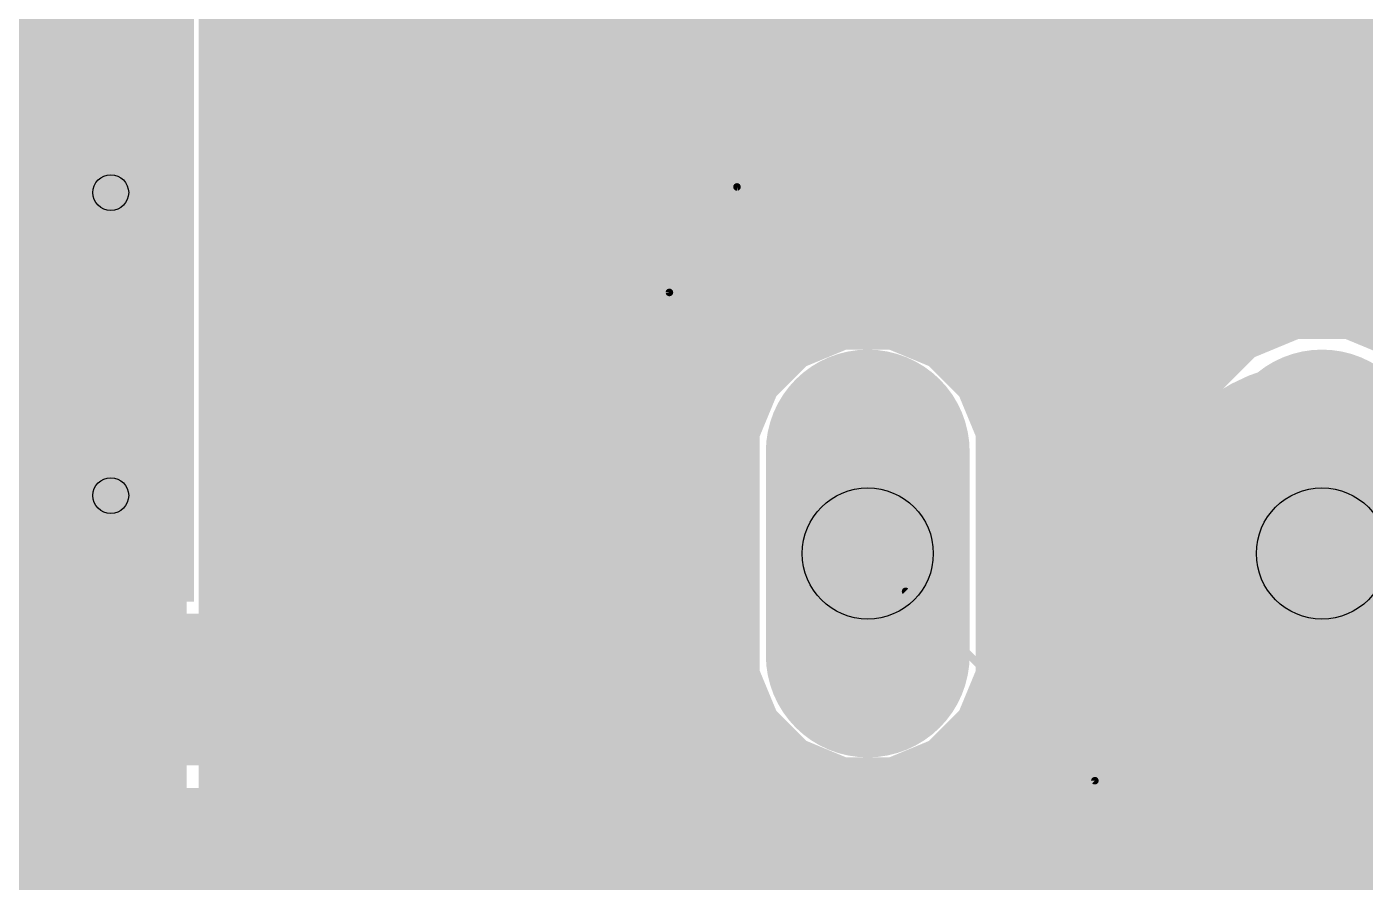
# Model space of a CAD drawing. Extents: x 0 to 10.8, y 0 to 6.1.
# Drawn here: x 8.835 to 9.719, y 2.938 to 3.502 of the extents above; entities that cross this region are included whole.
import ezdxf

# ---------------------------------------------------------------- set-up
doc = ezdxf.new("R2010")
doc.units = 0
for name, color, linetype in [('1', 22, 'CONTINUOUS'), ('116', 253, 'CONTINUOUS'), ('16', 175, 'CONTINUOUS'), ('17', 82, 'CONTINUOUS'), ('18', 82, 'CONTINUOUS'), ('21', 253, 'CONTINUOUS'), ('29', 253, 'CONTINUOUS'), ('30', 253, 'CONTINUOUS'), ('44', 253, 'CONTINUOUS')]:
    doc.layers.add(name, color=color, linetype=linetype)

# ---------------------------------------------------------------- blocks, each defined once
blk = doc.blocks.new('RECT')
blk.add_solid([(-0.5, -0.5), (0.5, -0.5), (-0.5, 0.5), (0.5, 0.5)])
blk = doc.blocks.new('LONGP100')
at = {"const_width": 1}
blk.add_lwpolyline([(-0.5, 0), (0.5, 0)], dxfattribs=at)
at = {"const_width": 0.5}
for points in [[(-0.5, 0.25, 1), (-0.5, -0.25)], [(0.5, -0.25, 1), (0.5, 0.25)]]:
    blk.add_lwpolyline(points, format="xyb", dxfattribs=at)
blk = doc.blocks.new('SQUAREV')
blk.add_solid([(-0.5, -0.5), (0.5, -0.5), (-0.5, 0.5), (0.5, 0.5)])

msp = doc.modelspace()

# ---------------------------------------------------------------- linework, layer by layer
at = {"layer": '1'}
for points, const_width in [([(8.961043, 3.116228), (8.961043, 3.634484)], 0.016), ([(8.961043, 3.504), (10.754087, 3.504)], 0.016), ([(8.961043, 3.488), (10.754087, 3.488)], 0.016), ([(8.961043, 3.472), (10.754087, 3.472)], 0.016), ([(8.961043, 3.456), (10.754087, 3.456)], 0.016), ([(8.961043, 3.44), (10.754087, 3.44)], 0.016), ([(8.961043, 3.424), (10.754087, 3.424)], 0.016), ([(8.961043, 3.408), (10.754087, 3.408)], 0.016), ([(8.961043, 3.392), (10.754087, 3.392)], 0.016), ([(8.961043, 3.376), (10.754087, 3.376)], 0.016), ([(8.961043, 3.36), (10.754087, 3.36)], 0.016), ([(8.961043, 3.344), (10.754087, 3.344)], 0.016), ([(8.961043, 3.328), (10.754087, 3.328)], 0.016), ([(8.961043, 3.312), (10.754087, 3.312)], 0.016), ([(9.670232, 3.304618), (9.632083, 3.294398)], 0.016), ([(9.709732, 3.304618), (9.670232, 3.304618)], 0.016), ([(9.747882, 3.294398), (9.709732, 3.304618)], 0.016), ([(8.961043, 3.296), (9.371232, 3.296)], 0.016), ([(9.374205, 3.297232), (9.345059, 3.285157)], 0.016), ([(9.40576, 3.297232), (9.374205, 3.297232)], 0.016), ([(9.434906, 3.285157), (9.40576, 3.297232)], 0.016), ([(9.408736, 3.296), (9.638067, 3.296)], 0.016), ([(9.632083, 3.294398), (9.597882, 3.27465)], 0.016), ([(9.345059, 3.285157), (9.322752, 3.26285)], 0.016), ([(9.457213, 3.26285), (9.434906, 3.285157)], 0.016), ([(8.961043, 3.28), (9.339902, 3.28)], 0.016), ([(9.440063, 3.28), (9.60715, 3.28)], 0.016), ([(9.597882, 3.27465), (9.569953, 3.24672)], 0.016), ([(9.689984, 2.872858), (9.689984, 3.154622)], 0.254), ([(8.961043, 3.264), (9.323902, 3.264)], 0.016), ([(9.456063, 3.264), (9.587232, 3.264)], 0.016), ([(9.322752, 3.26285), (9.310677, 3.233705)], 0.016), ([(9.469287, 3.233705), (9.457213, 3.26285)], 0.016), ([(8.961043, 3.248), (9.316602, 3.248)], 0.016), ([(9.463366, 3.248), (9.571232, 3.248)], 0.016), ([(9.569953, 3.24672), (9.550205, 3.21252)], 0.016), ([(8.961043, 3.232), (9.310677, 3.232)], 0.016), ([(9.310677, 3.233705), (9.310677, 3.075535)], 0.016), ([(9.469287, 3.075535), (9.469287, 3.233705)], 0.016), ([(9.469287, 3.232), (9.561457, 3.232)], 0.016), ([(8.961043, 3.216), (9.310677, 3.216)], 0.016), ([(9.469287, 3.216), (9.552217, 3.216)], 0.016), ([(9.550205, 3.21252), (9.539984, 3.17437)], 0.016), ([(8.961043, 3.2), (9.310677, 3.2)], 0.016), ([(9.469287, 3.2), (9.546854, 3.2)], 0.016), ([(8.961043, 3.184), (9.310677, 3.184)], 0.016), ([(9.469287, 3.184), (9.542567, 3.184)], 0.016), ([(8.961043, 3.168), (9.310677, 3.168)], 0.016), ([(9.469287, 3.168), (9.539984, 3.168)], 0.016), ([(9.539984, 3.17437), (9.539984, 3.022854)], 0.016), ([(8.961043, 3.152), (9.310677, 3.152)], 0.016), ([(9.469287, 3.152), (9.539984, 3.152)], 0.016), ([(8.961043, 3.136), (9.310677, 3.136)], 0.016), ([(9.469287, 3.136), (9.539984, 3.136)], 0.016), ([(8.951673, 3.106858), (8.961043, 3.116228)], 0.016), ([(8.961043, 3.12), (9.310677, 3.12)], 0.016), ([(9.469287, 3.12), (9.539984, 3.12)], 0.016), ([(7.736839, 3.104), (9.310677, 3.104)], 0.016), ([(8.193417, 3.106858), (8.951673, 3.106858)], 0.016), ([(9.469287, 3.104), (9.539984, 3.104)], 0.016), ([(7.736839, 3.088), (9.310677, 3.088)], 0.016), ([(9.469287, 3.088), (9.539984, 3.088)], 0.016), ([(7.736839, 3.072), (9.312142, 3.072)], 0.016), ([(9.310677, 3.075535), (9.322752, 3.04639)], 0.016), ([(9.457213, 3.04639), (9.469287, 3.075535)], 0.016), ([(9.467819, 3.072), (9.539984, 3.072)], 0.016), ([(7.612055, 3.056), (9.318768, 3.056)], 0.016), ([(9.461193, 3.056), (9.539984, 3.056)], 0.016), ([(9.322752, 3.04639), (9.345059, 3.024083)], 0.016), ([(9.434906, 3.024083), (9.457213, 3.04639)], 0.016), ([(7.596055, 3.04), (9.329142, 3.04)], 0.016), ([(9.450823, 3.04), (9.539984, 3.04)], 0.016), ([(7.580055, 3.024), (9.345256, 3.024)], 0.016), ([(9.348028, 3.022854), (8.640295, 3.022854)], 0.016), ([(9.345059, 3.024083), (9.348028, 3.022854)], 0.016), ([(9.431937, 3.022854), (9.434906, 3.024083)], 0.016), ([(9.539984, 3.022854), (9.431937, 3.022854)], 0.016), ([(9.434705, 3.024), (9.539984, 3.024)], 0.016), ([(8.660047, 2.872858), (9.689984, 2.872858)], 0.254)]:
    msp.add_lwpolyline(points, dxfattribs=dict(at, const_width=const_width))
for points, const_width in [([(8.961043, 3.508, 1), (8.961043, 3.5)], 0.008), ([(8.961043, 3.492, 1), (8.961043, 3.484)], 0.008), ([(8.961043, 3.476, 1), (8.961043, 3.468)], 0.008), ([(8.961043, 3.46, 1), (8.961043, 3.452)], 0.008), ([(8.961043, 3.444, 1), (8.961043, 3.436)], 0.008), ([(8.961043, 3.428, 1), (8.961043, 3.42)], 0.008), ([(8.961043, 3.412, 1), (8.961043, 3.404)], 0.008), ([(8.961043, 3.396, 1), (8.961043, 3.388)], 0.008), ([(8.961043, 3.38, 1), (8.961043, 3.372)], 0.008), ([(8.961043, 3.364, 1), (8.961043, 3.356)], 0.008), ([(8.961043, 3.348, 1), (8.961043, 3.34)], 0.008), ([(8.961043, 3.332, 1), (8.961043, 3.324)], 0.008), ([(8.961043, 3.316, 1), (8.961043, 3.308)], 0.008), ([(9.670232, 3.308618, 1), (9.670232, 3.300618)], 0.008), ([(9.671267, 3.300754, 1), (9.669197, 3.308482)], 0.008), ([(9.710767, 3.308482, 1), (9.708697, 3.300754)], 0.008), ([(9.709732, 3.300618, 1), (9.709732, 3.308618)], 0.008), ([(8.961043, 3.3, 1), (8.961043, 3.292)], 0.008), ([(9.374205, 3.301232, 1), (9.374205, 3.293232)], 0.008), ([(9.371232, 3.292, 1), (9.371232, 3.3)], 0.008), ([(9.375736, 3.293537, 1), (9.372674, 3.300928)], 0.008), ([(9.407291, 3.300928, 1), (9.404229, 3.293537)], 0.008), ([(9.408736, 3.3, 1), (9.408736, 3.292)], 0.008), ([(9.40576, 3.293232, 1), (9.40576, 3.301232)], 0.008), ([(9.631048, 3.298261, 1), (9.633118, 3.290534)], 0.008), ([(9.634083, 3.290934, 1), (9.630083, 3.297862)], 0.008), ([(9.638067, 3.292, 1), (9.638067, 3.3)], 0.008), ([(9.343528, 3.288853, 1), (9.34659, 3.281462)], 0.008), ([(9.347887, 3.282329, 1), (9.342231, 3.287986)], 0.008), ([(9.437734, 3.287986, 1), (9.432077, 3.282329)], 0.008), ([(9.433375, 3.281462, 1), (9.436436, 3.288853)], 0.008), ([(8.961043, 3.284, 1), (8.961043, 3.276)], 0.008), ([(9.339902, 3.276, 1), (9.339902, 3.284)], 0.008), ([(9.440063, 3.284, 1), (9.440063, 3.276)], 0.008), ([(9.753484, 3.154622, 1), (9.626484, 3.154622)], 0.127), ([(9.595882, 3.278114, 1), (9.599882, 3.271186)], 0.008), ([(9.60071, 3.271821, 1), (9.595053, 3.277478)], 0.008), ([(9.60715, 3.276, 1), (9.60715, 3.284)], 0.008), ([(8.961043, 3.268, 1), (8.961043, 3.26)], 0.008), ([(9.323902, 3.26, 1), (9.323902, 3.268)], 0.008), ([(9.456063, 3.268, 1), (9.456063, 3.26)], 0.008), ([(9.587232, 3.26, 1), (9.587232, 3.268)], 0.008), ([(9.319924, 3.265679, 1), (9.32558, 3.260022)], 0.008), ([(9.326447, 3.261319, 1), (9.319057, 3.264381)], 0.008), ([(9.460908, 3.264381, 1), (9.453517, 3.261319)], 0.008), ([(9.454384, 3.260022, 1), (9.460041, 3.265679)], 0.008), ([(8.961043, 3.252, 1), (8.961043, 3.244)], 0.008), ([(9.316602, 3.244, 1), (9.316602, 3.252)], 0.008), ([(9.463366, 3.252, 1), (9.463366, 3.244)], 0.008), ([(9.567124, 3.249549, 1), (9.572781, 3.243892)], 0.008), ([(9.573417, 3.24472, 1), (9.566489, 3.248721)], 0.008), ([(9.571232, 3.244, 1), (9.571232, 3.252)], 0.008), ([(8.961043, 3.236, 1), (8.961043, 3.228)], 0.008), ([(9.314677, 3.233705, 1), (9.306677, 3.233705)], 0.008), ([(9.306982, 3.235236, 1), (9.314373, 3.232174)], 0.008), ([(9.310677, 3.228, 1), (9.310677, 3.236)], 0.008), ([(9.473287, 3.233705, 1), (9.465287, 3.233705)], 0.008), ([(9.469287, 3.236, 1), (9.469287, 3.228)], 0.008), ([(9.465592, 3.232174, 1), (9.472983, 3.235236)], 0.008), ([(9.561457, 3.228, 1), (9.561457, 3.236)], 0.008), ([(8.961043, 3.22, 1), (8.961043, 3.212)], 0.008), ([(9.310677, 3.212, 1), (9.310677, 3.22)], 0.008), ([(9.469287, 3.22, 1), (9.469287, 3.212)], 0.008), ([(9.546741, 3.21452, 1), (9.553669, 3.21052)], 0.008), ([(9.554068, 3.211485, 1), (9.546341, 3.213555)], 0.008), ([(9.552217, 3.212, 1), (9.552217, 3.22)], 0.008), ([(8.961043, 3.204, 1), (8.961043, 3.196)], 0.008), ([(9.310677, 3.196, 1), (9.310677, 3.204)], 0.008), ([(9.469287, 3.204, 1), (9.469287, 3.196)], 0.008), ([(9.546854, 3.196, 1), (9.546854, 3.204)], 0.008), ([(8.961043, 3.188, 1), (8.961043, 3.18)], 0.008), ([(9.310677, 3.18, 1), (9.310677, 3.188)], 0.008), ([(9.469287, 3.188, 1), (9.469287, 3.18)], 0.008), ([(9.542567, 3.18, 1), (9.542567, 3.188)], 0.008), ([(8.961043, 3.172, 1), (8.961043, 3.164)], 0.008), ([(9.310677, 3.164, 1), (9.310677, 3.172)], 0.008), ([(9.469287, 3.172, 1), (9.469287, 3.164)], 0.008), ([(9.543984, 3.17437, 1), (9.535984, 3.17437)], 0.008), ([(9.536121, 3.175405, 1), (9.543848, 3.173335)], 0.008), ([(9.539984, 3.164, 1), (9.539984, 3.172)], 0.008), ([(8.961043, 3.156, 1), (8.961043, 3.148)], 0.008), ([(9.310677, 3.148, 1), (9.310677, 3.156)], 0.008), ([(9.469287, 3.156, 1), (9.469287, 3.148)], 0.008), ([(9.539984, 3.148, 1), (9.539984, 3.156)], 0.008), ([(8.961043, 3.14, 1), (8.961043, 3.132)], 0.008), ([(9.310677, 3.132, 1), (9.310677, 3.14)], 0.008), ([(9.469287, 3.14, 1), (9.469287, 3.132)], 0.008), ([(9.539984, 3.132, 1), (9.539984, 3.14)], 0.008), ([(8.961043, 3.124, 1), (8.961043, 3.116)], 0.008), ([(8.963872, 3.1134, 1), (8.958215, 3.119057)], 0.008), ([(9.310677, 3.116, 1), (9.310677, 3.124)], 0.008), ([(9.469287, 3.124, 1), (9.469287, 3.116)], 0.008), ([(9.539984, 3.116, 1), (9.539984, 3.124)], 0.008), ([(8.948845, 3.109687, 1), (8.954502, 3.10403)], 0.008), ([(8.951673, 3.102858, 1), (8.951673, 3.110858)], 0.008), ([(8.957043, 3.116228, 1), (8.965043, 3.116228)], 0.008), ([(9.310677, 3.1, 1), (9.310677, 3.108)], 0.008), ([(9.469287, 3.108, 1), (9.469287, 3.1)], 0.008), ([(9.539984, 3.1, 1), (9.539984, 3.108)], 0.008), ([(9.310677, 3.084, 1), (9.310677, 3.092)], 0.008), ([(9.469287, 3.092, 1), (9.469287, 3.084)], 0.008), ([(9.539984, 3.084, 1), (9.539984, 3.092)], 0.008), ([(9.314373, 3.077066, 1), (9.306982, 3.074004)], 0.008), ([(9.306677, 3.075535, 1), (9.314677, 3.075535)], 0.008), ([(9.312142, 3.068, 1), (9.312142, 3.076)], 0.008), ([(9.467819, 3.076, 1), (9.467819, 3.068)], 0.008), ([(9.465287, 3.075535, 1), (9.473287, 3.075535)], 0.008), ([(9.472983, 3.074004, 1), (9.465592, 3.077066)], 0.008), ([(9.539984, 3.068, 1), (9.539984, 3.076)], 0.008), ([(9.318768, 3.052, 1), (9.318768, 3.06)], 0.008), ([(9.461193, 3.06, 1), (9.461193, 3.052)], 0.008), ([(9.539984, 3.052, 1), (9.539984, 3.06)], 0.008), ([(9.32558, 3.049218, 1), (9.319924, 3.043561)], 0.008), ([(9.319057, 3.044859, 1), (9.326447, 3.047921)], 0.008), ([(9.453517, 3.047921, 1), (9.460908, 3.044859)], 0.008), ([(9.460041, 3.043561, 1), (9.454384, 3.049218)], 0.008), ([(9.329142, 3.036, 1), (9.329142, 3.044)], 0.008), ([(9.450823, 3.044, 1), (9.450823, 3.036)], 0.008), ([(9.539984, 3.036, 1), (9.539984, 3.044)], 0.008), ([(9.346588, 3.027779, 1), (9.34353, 3.020387)], 0.008), ([(9.342231, 3.021254, 1), (9.347887, 3.026911)], 0.008), ([(9.345256, 3.02, 1), (9.345256, 3.028)], 0.008), ([(9.346498, 3.019158, 1), (9.349557, 3.02655)], 0.008), ([(9.348028, 3.018854, 1), (9.348028, 3.026854)], 0.008), ([(9.431937, 3.026854, 1), (9.431937, 3.018854)], 0.008), ([(9.430408, 3.02655, 1), (9.433466, 3.019158)], 0.008), ([(9.434705, 3.028, 1), (9.434705, 3.02)], 0.008), ([(9.432077, 3.026911, 1), (9.437734, 3.021254)], 0.008), ([(9.436435, 3.020387, 1), (9.433376, 3.027779)], 0.008), ([(9.535984, 3.022854, 1), (9.543984, 3.022854)], 0.008), ([(9.539984, 3.02, 1), (9.539984, 3.028)], 0.008), ([(9.539984, 3.018854, 1), (9.539984, 3.026854)], 0.008), ([(9.689984, 2.809358, 1), (9.689984, 2.936358)], 0.127)]:
    msp.add_lwpolyline(points, format="xyb", dxfattribs=dict(at, const_width=const_width))
at = {"layer": '116'}
for points, const_width in [([(8.890039, 3.383031, 1), (8.890039, 3.402717, 1), (8.890039, 3.383031)], 0.007874), ([(8.890039, 3.183031, 1), (8.890039, 3.202717, 1), (8.890039, 3.183031)], 0.007874), ([(9.39, 3.129016, 1), (9.39, 3.180197, 1), (9.39, 3.129016)], 0.03937), ([(9.69, 3.129016, 1), (9.69, 3.180197, 1), (9.69, 3.129016)], 0.03937)]:
    msp.add_lwpolyline(points, format="xyb", dxfattribs=dict(at, const_width=const_width))
at = {"layer": '16', "const_width": 0.016}
for points in [[(8.956043, 2.956228), (8.956043, 3.639484)], [(8.956043, 3.504), (9.756299, 3.504)], [(8.956043, 3.488), (9.772299, 3.488)], [(8.956043, 3.472), (9.788299, 3.472)], [(8.956043, 3.456), (9.804299, 3.456)], [(8.956043, 3.44), (9.820299, 3.44)], [(8.956043, 3.424), (9.836299, 3.424)], [(8.956043, 3.408), (9.852299, 3.408)], [(8.956043, 3.392), (9.868299, 3.392)], [(8.956043, 3.376), (9.884299, 3.376)], [(8.956043, 3.36), (9.900299, 3.36)], [(8.956043, 3.344), (9.916299, 3.344)], [(8.956043, 3.328), (9.932299, 3.328)], [(8.956043, 3.312), (9.948299, 3.312)], [(9.672815, 3.304232), (9.641094, 3.291094)], [(9.70715, 3.304232), (9.672815, 3.304232)], [(9.73887, 3.291094), (9.70715, 3.304232)], [(8.956043, 3.296), (9.371232, 3.296)], [(9.374205, 3.297232), (9.345059, 3.285157)], [(9.40576, 3.297232), (9.374205, 3.297232)], [(9.434906, 3.285157), (9.40576, 3.297232)], [(9.408736, 3.296), (9.652941, 3.296)], [(9.641094, 3.291094), (9.616815, 3.266815)], [(9.345059, 3.285157), (9.322752, 3.26285)], [(9.457213, 3.26285), (9.434906, 3.285157)], [(8.956043, 3.28), (9.339902, 3.28)], [(9.440063, 3.28), (9.63, 3.28)], [(8.956043, 3.264), (9.323902, 3.264)], [(9.456063, 3.264), (9.61565, 3.264)], [(9.616815, 3.266815), (9.603677, 3.235094)], [(9.322752, 3.26285), (9.310677, 3.233705)], [(9.469287, 3.233705), (9.457213, 3.26285)], [(8.956043, 3.248), (9.316602, 3.248)], [(9.463366, 3.248), (9.609024, 3.248)], [(8.956043, 3.232), (9.310677, 3.232)], [(9.310677, 3.233705), (9.310677, 3.075535)], [(9.469287, 3.075535), (9.469287, 3.233705)], [(9.469287, 3.232), (9.603677, 3.232)], [(9.603677, 3.235094), (9.603677, 3.074146)], [(8.956043, 3.216), (9.310677, 3.216)], [(9.469287, 3.216), (9.603677, 3.216)], [(8.956043, 3.2), (9.310677, 3.2)], [(9.469287, 3.2), (9.603677, 3.2)], [(8.956043, 3.184), (9.310677, 3.184)], [(9.469287, 3.184), (9.603677, 3.184)], [(8.956043, 3.168), (9.310677, 3.168)], [(9.469287, 3.168), (9.603677, 3.168)], [(8.956043, 3.152), (9.310677, 3.152)], [(9.469287, 3.152), (9.603677, 3.152)], [(8.956043, 3.136), (9.310677, 3.136)], [(9.469287, 3.136), (9.603677, 3.136)], [(8.956043, 3.12), (9.310677, 3.12)], [(9.469287, 3.12), (9.603677, 3.12)], [(8.956043, 3.104), (9.310677, 3.104)], [(9.469287, 3.104), (9.603677, 3.104)], [(8.956043, 3.088), (9.310677, 3.088)], [(9.469287, 3.088), (9.603677, 3.088)], [(8.956043, 3.072), (9.312142, 3.072)], [(9.310677, 3.075535), (9.322752, 3.04639)], [(9.457213, 3.04639), (9.469287, 3.075535)], [(9.467819, 3.072), (9.604563, 3.072)], [(9.603677, 3.074146), (9.616815, 3.042425)], [(8.956043, 3.056), (9.318768, 3.056)], [(9.461193, 3.056), (9.611189, 3.056)], [(9.322752, 3.04639), (9.345059, 3.024083)], [(9.434906, 3.024083), (9.457213, 3.04639)], [(9.616815, 3.042425), (9.641094, 3.018146)], [(8.956043, 3.04), (9.329142, 3.04)], [(9.450823, 3.04), (9.61924, 3.04)], [(8.956043, 3.024), (9.345256, 3.024)], [(9.345059, 3.024083), (9.374205, 3.012008)], [(9.40576, 3.012008), (9.434906, 3.024083)], [(9.434705, 3.024), (9.63524, 3.024)], [(9.641094, 3.018146), (9.672815, 3.005008)], [(9.70715, 3.005008), (9.73887, 3.018146)], [(8.956043, 3.008), (9.665591, 3.008)], [(9.374205, 3.012008), (9.40576, 3.012008)], [(9.71437, 3.008), (10.223984, 3.008)], [(9.672815, 3.005008), (9.70715, 3.005008)], [(8.956043, 2.992), (10.223984, 2.992)], [(8.956043, 2.976), (10.230398, 2.976)], [(8.946673, 2.946858), (8.956043, 2.956228)], [(8.956043, 2.96), (10.241268, 2.96)], [(8.193417, 2.946858), (8.946673, 2.946858)], [(7.34915, 2.944), (10.26387, 2.944)]]:
    msp.add_lwpolyline(points, dxfattribs=at)
at = {"layer": '16', "const_width": 0.008}
for points in [[(8.956043, 3.508, 1), (8.956043, 3.5)], [(8.956043, 3.492, 1), (8.956043, 3.484)], [(8.956043, 3.476, 1), (8.956043, 3.468)], [(8.956043, 3.46, 1), (8.956043, 3.452)], [(8.956043, 3.444, 1), (8.956043, 3.436)], [(8.956043, 3.428, 1), (8.956043, 3.42)], [(8.956043, 3.412, 1), (8.956043, 3.404)], [(8.956043, 3.396, 1), (8.956043, 3.388)], [(8.956043, 3.38, 1), (8.956043, 3.372)], [(8.956043, 3.364, 1), (8.956043, 3.356)], [(8.956043, 3.348, 1), (8.956043, 3.34)], [(8.956043, 3.332, 1), (8.956043, 3.324)], [(8.956043, 3.316, 1), (8.956043, 3.308)], [(9.672815, 3.308232, 1), (9.672815, 3.300232)], [(9.674346, 3.300537, 1), (9.671284, 3.307928)], [(9.70868, 3.307928, 1), (9.705619, 3.300537)], [(9.70715, 3.300232, 1), (9.70715, 3.308232)], [(8.956043, 3.3, 1), (8.956043, 3.292)], [(9.374205, 3.301232, 1), (9.374205, 3.293232)], [(9.371232, 3.292, 1), (9.371232, 3.3)], [(9.375736, 3.293537, 1), (9.372674, 3.300928)], [(9.407291, 3.300928, 1), (9.404229, 3.293537)], [(9.408736, 3.3, 1), (9.408736, 3.292)], [(9.40576, 3.293232, 1), (9.40576, 3.301232)], [(9.639564, 3.29479, 1), (9.642625, 3.287399)], [(9.643923, 3.288266, 1), (9.638266, 3.293923)], [(9.652941, 3.292, 1), (9.652941, 3.3)], [(9.343528, 3.288853, 1), (9.34659, 3.281462)], [(9.347887, 3.282329, 1), (9.342231, 3.287986)], [(9.437734, 3.287986, 1), (9.432077, 3.282329)], [(9.433375, 3.281462, 1), (9.436436, 3.288853)], [(8.956043, 3.284, 1), (8.956043, 3.276)], [(9.339902, 3.276, 1), (9.339902, 3.284)], [(9.440063, 3.284, 1), (9.440063, 3.276)], [(9.63, 3.276, 1), (9.63, 3.284)], [(8.956043, 3.268, 1), (8.956043, 3.26)], [(9.323902, 3.26, 1), (9.323902, 3.268)], [(9.456063, 3.268, 1), (9.456063, 3.26)], [(9.613987, 3.269643, 1), (9.619643, 3.263987)], [(9.620511, 3.265284, 1), (9.613119, 3.268346)], [(9.61565, 3.26, 1), (9.61565, 3.268)], [(9.319924, 3.265679, 1), (9.32558, 3.260022)], [(9.326447, 3.261319, 1), (9.319057, 3.264381)], [(9.460908, 3.264381, 1), (9.453517, 3.261319)], [(9.454384, 3.260022, 1), (9.460041, 3.265679)], [(8.956043, 3.252, 1), (8.956043, 3.244)], [(9.316602, 3.244, 1), (9.316602, 3.252)], [(9.463366, 3.252, 1), (9.463366, 3.244)], [(9.609024, 3.244, 1), (9.609024, 3.252)], [(8.956043, 3.236, 1), (8.956043, 3.228)], [(9.314677, 3.233705, 1), (9.306677, 3.233705)], [(9.306982, 3.235236, 1), (9.314373, 3.232174)], [(9.310677, 3.228, 1), (9.310677, 3.236)], [(9.473287, 3.233705, 1), (9.465287, 3.233705)], [(9.469287, 3.236, 1), (9.469287, 3.228)], [(9.465592, 3.232174, 1), (9.472983, 3.235236)], [(9.607677, 3.235094, 1), (9.599677, 3.235094)], [(9.599982, 3.236625, 1), (9.607373, 3.233564)], [(9.603677, 3.228, 1), (9.603677, 3.236)], [(8.956043, 3.22, 1), (8.956043, 3.212)], [(9.310677, 3.212, 1), (9.310677, 3.22)], [(9.469287, 3.22, 1), (9.469287, 3.212)], [(9.603677, 3.212, 1), (9.603677, 3.22)], [(8.956043, 3.204, 1), (8.956043, 3.196)], [(9.310677, 3.196, 1), (9.310677, 3.204)], [(9.469287, 3.204, 1), (9.469287, 3.196)], [(9.603677, 3.196, 1), (9.603677, 3.204)], [(8.956043, 3.188, 1), (8.956043, 3.18)], [(9.310677, 3.18, 1), (9.310677, 3.188)], [(9.469287, 3.188, 1), (9.469287, 3.18)], [(9.603677, 3.18, 1), (9.603677, 3.188)], [(8.956043, 3.172, 1), (8.956043, 3.164)], [(9.310677, 3.164, 1), (9.310677, 3.172)], [(9.469287, 3.172, 1), (9.469287, 3.164)], [(9.603677, 3.164, 1), (9.603677, 3.172)], [(8.956043, 3.156, 1), (8.956043, 3.148)], [(9.310677, 3.148, 1), (9.310677, 3.156)], [(9.469287, 3.156, 1), (9.469287, 3.148)], [(9.603677, 3.148, 1), (9.603677, 3.156)], [(8.956043, 3.14, 1), (8.956043, 3.132)], [(9.310677, 3.132, 1), (9.310677, 3.14)], [(9.469287, 3.14, 1), (9.469287, 3.132)], [(9.603677, 3.132, 1), (9.603677, 3.14)], [(8.956043, 3.124, 1), (8.956043, 3.116)], [(9.310677, 3.116, 1), (9.310677, 3.124)], [(9.469287, 3.124, 1), (9.469287, 3.116)], [(9.603677, 3.116, 1), (9.603677, 3.124)], [(8.956043, 3.108, 1), (8.956043, 3.1)], [(9.310677, 3.1, 1), (9.310677, 3.108)], [(9.469287, 3.108, 1), (9.469287, 3.1)], [(9.603677, 3.1, 1), (9.603677, 3.108)], [(8.956043, 3.092, 1), (8.956043, 3.084)], [(9.310677, 3.084, 1), (9.310677, 3.092)], [(9.469287, 3.092, 1), (9.469287, 3.084)], [(9.603677, 3.084, 1), (9.603677, 3.092)], [(8.956043, 3.076, 1), (8.956043, 3.068)], [(9.314373, 3.077066, 1), (9.306982, 3.074004)], [(9.306677, 3.075535, 1), (9.314677, 3.075535)], [(9.312142, 3.068, 1), (9.312142, 3.076)], [(9.467819, 3.076, 1), (9.467819, 3.068)], [(9.465287, 3.075535, 1), (9.473287, 3.075535)], [(9.472983, 3.074004, 1), (9.465592, 3.077066)], [(9.599677, 3.074146, 1), (9.607677, 3.074146)], [(9.607373, 3.075676, 1), (9.599982, 3.072615)], [(9.604563, 3.068, 1), (9.604563, 3.076)], [(8.956043, 3.06, 1), (8.956043, 3.052)], [(9.318768, 3.052, 1), (9.318768, 3.06)], [(9.461193, 3.06, 1), (9.461193, 3.052)], [(9.611189, 3.052, 1), (9.611189, 3.06)], [(9.32558, 3.049218, 1), (9.319924, 3.043561)], [(9.319057, 3.044859, 1), (9.326447, 3.047921)], [(9.453517, 3.047921, 1), (9.460908, 3.044859)], [(9.460041, 3.043561, 1), (9.454384, 3.049218)], [(9.619643, 3.045254, 1), (9.613987, 3.039597)], [(8.956043, 3.044, 1), (8.956043, 3.036)], [(9.329142, 3.036, 1), (9.329142, 3.044)], [(9.450823, 3.044, 1), (9.450823, 3.036)], [(9.613119, 3.040895, 1), (9.620511, 3.043956)], [(9.61924, 3.036, 1), (9.61924, 3.044)], [(8.956043, 3.028, 1), (8.956043, 3.02)], [(9.34659, 3.027778, 1), (9.343528, 3.020387)], [(9.342231, 3.021254, 1), (9.347887, 3.026911)], [(9.345256, 3.02, 1), (9.345256, 3.028)], [(9.434705, 3.028, 1), (9.434705, 3.02)], [(9.432077, 3.026911, 1), (9.437734, 3.021254)], [(9.436436, 3.020387, 1), (9.433375, 3.027778)], [(9.63524, 3.02, 1), (9.63524, 3.028)], [(9.642625, 3.021841, 1), (9.639564, 3.01445)], [(9.638266, 3.015317, 1), (9.643923, 3.020974)], [(8.956043, 3.012, 1), (8.956043, 3.004)], [(9.374205, 3.016008, 1), (9.374205, 3.008008)], [(9.372674, 3.008312, 1), (9.375736, 3.015703)], [(9.404229, 3.015703, 1), (9.407291, 3.008312)], [(9.40576, 3.008008, 1), (9.40576, 3.016008)], [(9.665591, 3.004, 1), (9.665591, 3.012)], [(9.71437, 3.012, 1), (9.71437, 3.004)], [(9.672815, 3.009008, 1), (9.672815, 3.001008)], [(9.671284, 3.001312, 1), (9.674346, 3.008703)], [(9.705619, 3.008703, 1), (9.70868, 3.001312)], [(9.70715, 3.001008, 1), (9.70715, 3.009008)], [(8.956043, 2.996, 1), (8.956043, 2.988)], [(8.956043, 2.98, 1), (8.956043, 2.972)], [(8.956043, 2.964, 1), (8.956043, 2.956)], [(8.958872, 2.9534, 1), (8.953215, 2.959057)], [(8.943845, 2.949687, 1), (8.949502, 2.94403)], [(8.946673, 2.942858, 1), (8.946673, 2.950858)], [(8.952043, 2.956228, 1), (8.960043, 2.956228)]]:
    msp.add_lwpolyline(points, format="xyb", dxfattribs=at)
at = {"layer": '21'}
for points, const_width in [([(9.303626, 3.396622, 0.414276), (9.258984, 3.32698)], 0.005), ([(9.303626, 3.397872, 1), (9.303626, 3.395372)], 0.0025), ([(9.303893, 3.395401, 1), (9.303359, 3.397843)], 0.0025), ([(9.260234, 3.32698, 1), (9.257734, 3.32698)], 0.0025), ([(9.257763, 3.326713, 1), (9.260205, 3.327248)], 0.0025), ([(9.415868, 3.130506, 1), (9.4141, 3.128738)], 0.0025), ([(9.539984, 2.979622, 1), (9.539984, 3.029622, 1), (9.539984, 2.979622)], 0.005), ([(9.541234, 3.004622, 1), (9.538734, 3.004622)], 0.0025), ([(9.5391, 3.003738, 1), (9.540868, 3.005506)], 0.0025)]:
    msp.add_lwpolyline(points, format="xyb", dxfattribs=dict(at, const_width=const_width))
at = {"layer": '21', "const_width": 0.005}
for points in [[(9.767508, 3.396622), (9.303626, 3.396622)], [(9.258984, 3.32698), (9.258984, 2.399799)], [(9.539984, 3.004622), (9.414984, 3.129622)], [(9.539984, 2.454622), (9.539984, 3.004622)]]:
    msp.add_lwpolyline(points, dxfattribs=at)
at = {"layer": '44'}
for centre, radius in [((8.890047, 3.392858), 0.011811), ((8.890047, 3.192858), 0.011811), ((9.389984, 3.154622), 0.043307), ((9.689984, 3.154622), 0.043307)]:
    msp.add_circle(centre, radius, dxfattribs=at)

# ---------------------------------------------------------------- block references
at = {"layer": '1', "xscale": 0.505, "yscale": 0.745, "rotation": 90}
msp.add_blockref('RECT', (8.572547, 3.375358), dxfattribs=at)
at = {"layer": '16', "xscale": 0.67, "yscale": 0.74, "rotation": 90}
msp.add_blockref('RECT', (8.570047, 3.297858), dxfattribs=at)
at = {"layer": '17', "xscale": 0.126614, "yscale": 0.126614, "rotation": 270}
for p in [(9.389984, 3.154622), (9.389984, 3.154622), (9.689984, 3.154622), (9.689984, 3.154622)]:
    msp.add_blockref('LONGP100', p, dxfattribs=at)
at = {"layer": '18', "xscale": 0.039622, "yscale": 0.039622}
for p in [(8.890047, 3.392858), (8.890047, 3.392858), (8.890047, 3.192858), (8.890047, 3.192858)]:
    msp.add_blockref('SQUAREV', p, dxfattribs=at)
at = {"layer": '29', "xscale": 0.047622, "yscale": 0.047622}
for p in [(8.890047, 3.392858), (8.890047, 3.192858)]:
    msp.add_blockref('SQUAREV', p, dxfattribs=at)
at = {"layer": '29', "xscale": 0.134614, "yscale": 0.134614, "rotation": 270}
for p in [(9.389984, 3.154622), (9.689984, 3.154622)]:
    msp.add_blockref('LONGP100', p, dxfattribs=at)
at = {"layer": '30', "xscale": 0.047622, "yscale": 0.047622}
for p in [(8.890047, 3.392858), (8.890047, 3.192858)]:
    msp.add_blockref('SQUAREV', p, dxfattribs=at)
at = {"layer": '30', "xscale": 0.134614, "yscale": 0.134614, "rotation": 270}
for p in [(9.389984, 3.154622), (9.689984, 3.154622)]:
    msp.add_blockref('LONGP100', p, dxfattribs=at)

doc.saveas('drawing.dxf')
